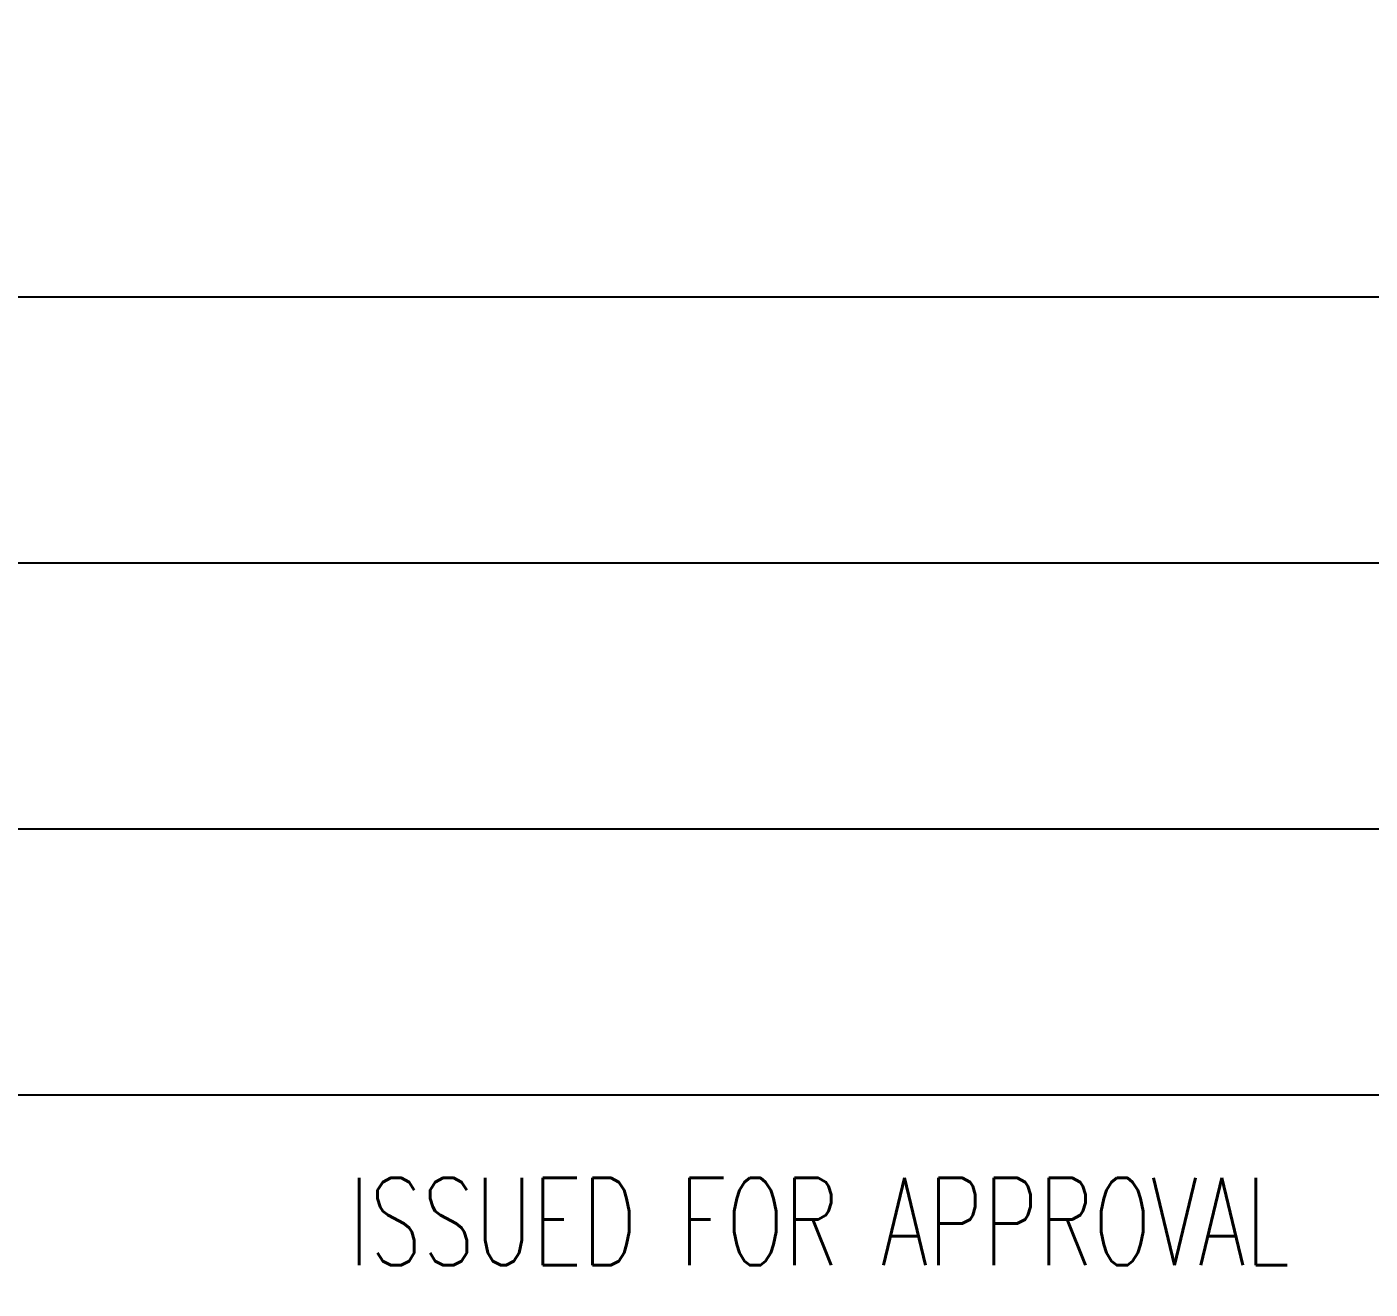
# Model space of a CAD drawing. Header units: millimetres. Extents: x 0 to 232280, y -26939 to 23794.
# Drawn here: x 48334 to 49395, y -17330 to -16334 of the extents above; entities that cross this region are included whole.
import ezdxf
from ezdxf.enums import TextEntityAlignment as Align

# ---------------------------------------------------------------- set-up
doc = ezdxf.new("R2010")
doc.units = ezdxf.units.MM
doc.header["$LTSCALE"] = 30
doc.layers.add('BODER', color=7, linetype='Continuous')
doc.layers.add('TITLE', color=7, linetype='Continuous')
doc.styles.add('ROMANS', font='ROMANS.shx', dxfattribs={"width": 0.8})

# ---------------------------------------------------------------- blocks, each defined once
blk = doc.blocks.new('TITLE')
at = {"layer": 'BODER'}
for p, q in [((699.671, 136.966), (823.671, 136.966)), ((699.671, 129.966), (823.671, 129.966)), ((699.671, 122.966), (823.671, 122.966)), ((699.671, 115.966), (823.671, 115.966))]:
    blk.add_line(p, q, dxfattribs=at)
at = {"layer": 'TITLE', "color": 7, "lineweight": 0}
blk.add_lwpolyline([(699.671, 17.683, 0.216, 0.216, 0), (699.671, 143.966, 0, 0, 0), (823.671, 143.966, 0, 0, 0)], format="xyseb", dxfattribs=at)

msp = doc.modelspace()

# ---------------------------------------------------------------- block references
at = {"linetype": 'ByBlock', "xscale": 29.99999999699995, "yscale": 29.99999999699995, "zscale": 29.99999999699995}
msp.add_blockref('TITLE', (26436.11, -20655.88), dxfattribs=at)

# ---------------------------------------------------------------- texts
at = {"layer": 'BODER', "color": 7, "style": 'ROMANS', "width": 0.7}
msp.add_text('ISSUED FOR APPROVAL', height=69, dxfattribs=at).set_placement((48960.13, -17277), align=Align.MIDDLE_CENTER)

doc.saveas('drawing.dxf')
